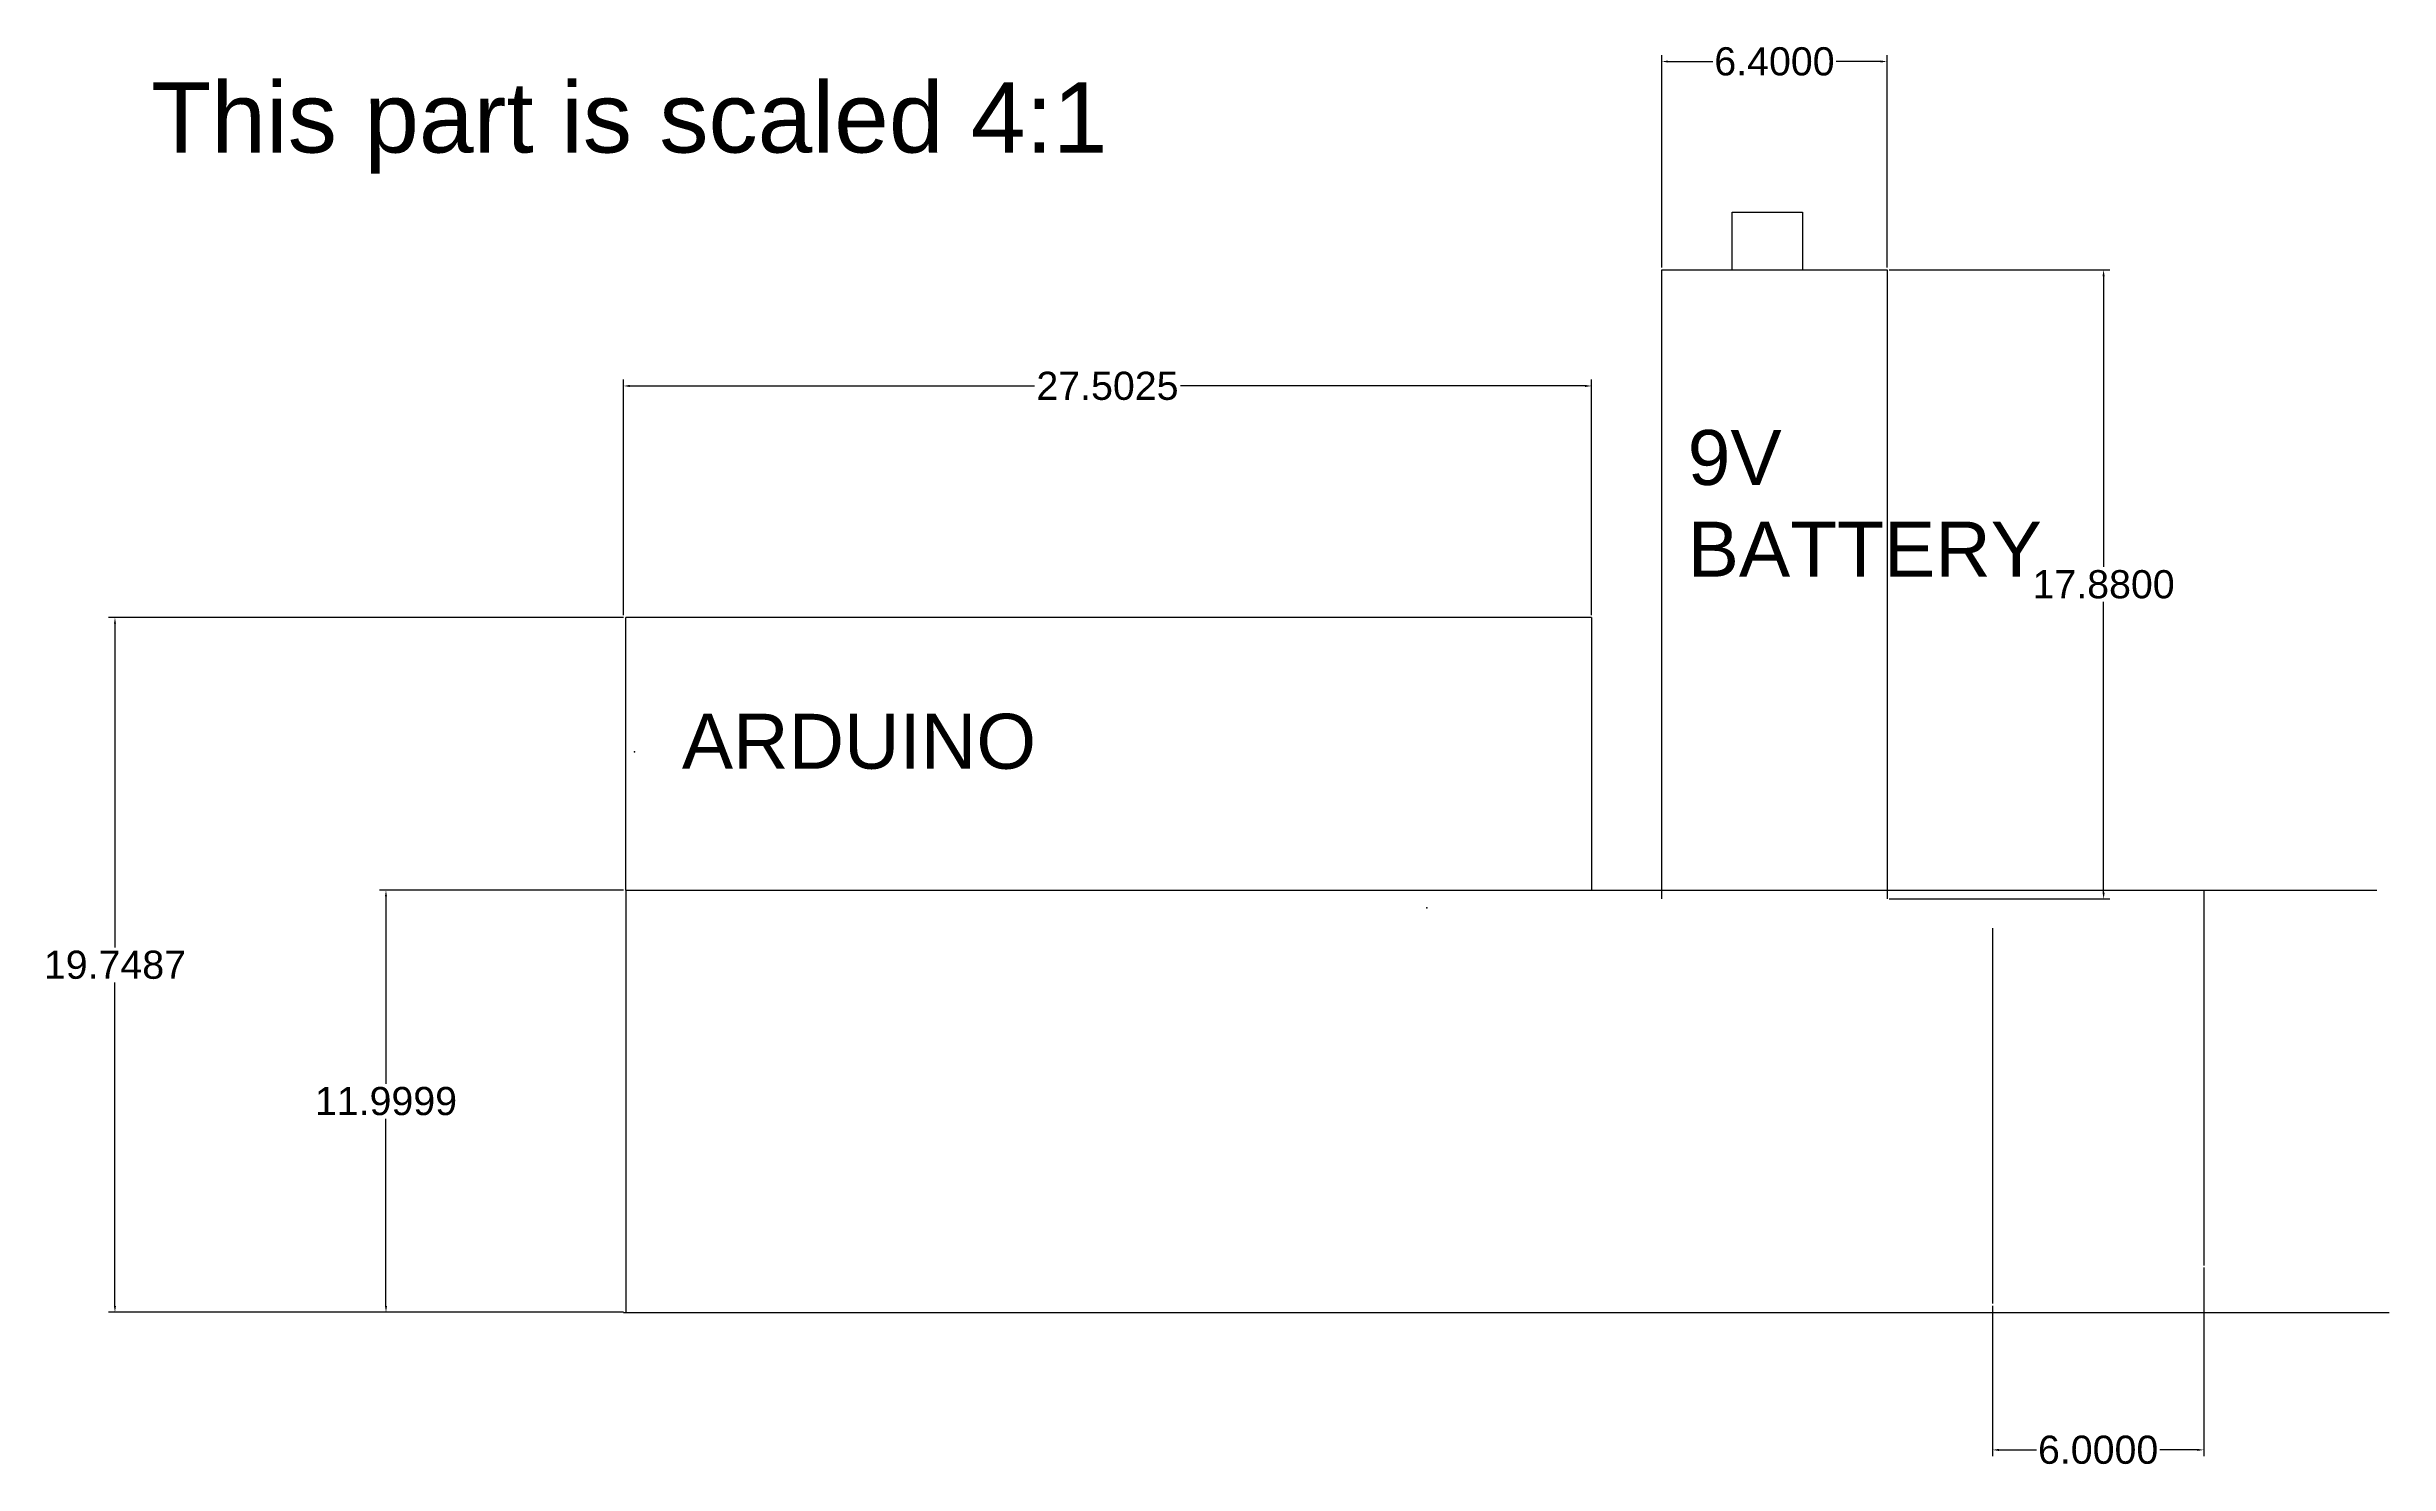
# Model space of a CAD drawing. Header units: centimetres. Extents: x -6 to 154, y -3 to 97.
# Drawn here: x 87.6 to 154.1, y -3 to 37.3 of the extents above; entities that cross this region are included whole.
import ezdxf

# ---------------------------------------------------------------- set-up
doc = ezdxf.new("R2010")
doc.units = ezdxf.units.CM
doc.header["$MEASUREMENT"] = 0
doc.linetypes.add('ACAD_ISO02W100', pattern=[15, 12, -3])
doc.styles.get("Standard").update_dxf_attribs({"font": 'arial.ttf'})
doc.dimstyles.new('Annotative', dxfattribs={"dimscale": 0, "dimtxt": 0.18, "dimasz": 0.18, "dimexe": 0.18, "dimexo": 0.0625, "dimgap": 0.09, "dimtad": 0, "dimtih": 1, "dimtoh": 1, "dimdec": 4, "dimzin": 0, "dimdsep": 46, "dimtxsty": 'Standard', "dimcen": 0.09, "dimadec": 0, "dimazin": 0, "dimtfac": 1, "dimtdec": 4, "dimtofl": 0, "dimtmove": 0, "dimatfit": 3, "dimfxl": 1, "dimtolj": 1, "dimtzin": 0, "dimarcsym": 0})

# ---------------------------------------------------------------- blocks, each defined once
blk = doc.blocks.new('*D36')
at = {"color": 0, "lineweight": -2, "transparency": 16777216}
for p, q in [((148.864, 2.626), (148.864, -2.734)), ((142.864, 1.543), (142.864, -2.734)), ((143.044, -2.554), (144.112, -2.554)), ((148.684, -2.554), (147.615, -2.554))]:
    blk.add_line(p, q, dxfattribs=at)
at = {"color": 0, "transparency": 16777216}
for points in [[(143.044, -2.524), (143.044, -2.584), (142.864, -2.554)], [(148.684, -2.524), (148.684, -2.584), (148.864, -2.554)]]:
    blk.add_solid(points, dxfattribs=at)
at = {"layer": 'Defpoints', "color": 0, "transparency": 16777216}
for p in [(148.864, 2.689), (142.864, 1.606), (148.864, -2.554)]:
    blk.add_point(p, dxfattribs=at)
at = {"color": 0, "transparency": 16777216, "insert": (145.864, -2.554), "char_height": 0.18, "attachment_point": 5}
blk.add_mtext('\\A1;{\\H4.4444x;6.0000}', dxfattribs=at)
blk = doc.blocks.new('*D32')
at = {"color": 0, "lineweight": -2, "transparency": 16777216}
for p, q in [((139.93, 30.984), (146.199, 30.984)), ((146.019, 30.804), (146.019, 22.543)), ((146.019, 13.284), (146.019, 21.546)), ((139.93, 13.104), (146.199, 13.104))]:
    blk.add_line(p, q, dxfattribs=at)
at = {"color": 0, "transparency": 16777216}
for points in [[(145.989, 30.804), (146.049, 30.804), (146.019, 30.984)], [(145.989, 13.284), (146.049, 13.284), (146.019, 13.104)]]:
    blk.add_solid(points, dxfattribs=at)
at = {"layer": 'Defpoints', "color": 0, "transparency": 16777216}
for p in [(139.867, 30.984), (139.867, 13.104), (146.019, 13.104)]:
    blk.add_point(p, dxfattribs=at)
at = {"color": 0, "transparency": 16777216, "insert": (146.019, 22.044), "char_height": 0.18, "attachment_point": 5}
blk.add_mtext('\\A1;{\\H4.4444x;17.8800}', dxfattribs=at)
blk = doc.blocks.new('*D33')
at = {"color": 0, "lineweight": -2, "transparency": 16777216}
for p, q in [((103.965, 21.104), (89.336, 21.104)), ((89.516, 20.924), (89.516, 11.728)), ((89.516, 1.536), (89.516, 10.732)), ((103.965, 1.356), (89.336, 1.356))]:
    blk.add_line(p, q, dxfattribs=at)
at = {"color": 0, "transparency": 16777216}
for points in [[(89.486, 20.924), (89.546, 20.924), (89.516, 21.104)], [(89.486, 1.536), (89.546, 1.536), (89.516, 1.356)]]:
    blk.add_solid(points, dxfattribs=at)
at = {"layer": 'Defpoints', "color": 0, "transparency": 16777216}
for p in [(104.027, 21.104), (89.516, 1.356), (104.027, 1.356)]:
    blk.add_point(p, dxfattribs=at)
at = {"color": 0, "transparency": 16777216, "insert": (89.516, 11.23), "char_height": 0.18, "attachment_point": 5}
blk.add_mtext('\\A1;{\\H4.4444x;19.7487}', dxfattribs=at)
blk = doc.blocks.new('*D34')
at = {"color": 0, "lineweight": -2, "transparency": 16777216}
for p, q in [((103.965, 13.356), (97.037, 13.356)), ((97.217, 13.176), (97.217, 7.854)), ((97.217, 1.536), (97.217, 6.857)), ((103.965, 1.356), (97.037, 1.356))]:
    blk.add_line(p, q, dxfattribs=at)
at = {"color": 0, "transparency": 16777216}
for points in [[(97.187, 13.176), (97.247, 13.176), (97.217, 13.356)], [(97.187, 1.536), (97.247, 1.536), (97.217, 1.356)]]:
    blk.add_solid(points, dxfattribs=at)
at = {"layer": 'Defpoints', "color": 0, "transparency": 16777216}
for p in [(104.027, 13.356), (97.217, 1.356), (104.027, 1.356)]:
    blk.add_point(p, dxfattribs=at)
at = {"color": 0, "transparency": 16777216, "insert": (97.217, 7.356), "char_height": 0.18, "attachment_point": 5}
blk.add_mtext('\\A1;{\\H4.4444x;11.9999}', dxfattribs=at)
blk = doc.blocks.new('*D37')
at = {"color": 0, "linetype": 'ACAD_ISO02W100', "lineweight": -2, "transparency": 16777216}
for p, q in [((103.965, 21.167), (103.965, 27.864)), ((104.145, 27.684), (115.645, 27.684)), ((131.287, 27.684), (119.787, 27.684)), ((131.467, 21.167), (131.467, 27.864))]:
    blk.add_line(p, q, dxfattribs=at)
at = {"color": 0, "linetype": 'ACAD_ISO02W100', "transparency": 16777216}
for points in [[(104.145, 27.714), (104.145, 27.654), (103.965, 27.684)], [(131.287, 27.714), (131.287, 27.654), (131.467, 27.684)]]:
    blk.add_solid(points, dxfattribs=at)
at = {"layer": 'Defpoints', "color": 0, "linetype": 'ACAD_ISO02W100', "transparency": 16777216}
for p in [(103.965, 27.684), (103.965, 21.104), (131.467, 21.104)]:
    blk.add_point(p, dxfattribs=at)
at = {"color": 0, "linetype": 'ACAD_ISO02W100', "transparency": 16777216, "insert": (117.716, 27.684), "char_height": 0.18, "attachment_point": 5}
blk.add_mtext('\\A1;{\\H4.4444x;27.5025}', dxfattribs=at)
blk = doc.blocks.new('*D38')
at = {"color": 0, "linetype": 'ACAD_ISO02W100', "lineweight": -2, "transparency": 16777216}
for p, q in [((133.467, 31.047), (133.467, 37.086)), ((133.647, 36.906), (134.916, 36.906)), ((139.687, 36.906), (138.419, 36.906)), ((139.867, 31.047), (139.867, 37.086))]:
    blk.add_line(p, q, dxfattribs=at)
at = {"color": 0, "linetype": 'ACAD_ISO02W100', "transparency": 16777216}
for points in [[(133.647, 36.936), (133.647, 36.876), (133.467, 36.906)], [(139.687, 36.936), (139.687, 36.876), (139.867, 36.906)]]:
    blk.add_solid(points, dxfattribs=at)
at = {"layer": 'Defpoints', "color": 0, "linetype": 'ACAD_ISO02W100', "transparency": 16777216}
for p in [(139.867, 36.906), (133.467, 30.984), (139.867, 30.984)]:
    blk.add_point(p, dxfattribs=at)
at = {"color": 0, "linetype": 'ACAD_ISO02W100', "transparency": 16777216, "insert": (136.667, 36.906), "char_height": 0.18, "attachment_point": 5}
blk.add_mtext('\\A1;{\\H4.4444x;6.4000}', dxfattribs=at)

msp = doc.modelspace()

# ---------------------------------------------------------------- linework, layer by layer
for p, q in [((135.46718, 30.98434), (135.46718, 32.62434)), ((135.46718, 32.62434), (137.46718, 32.62434)), ((137.46718, 32.62434), (137.46718, 30.98434)), ((133.46718, 13.10434), (133.46718, 30.98434)), ((133.46718, 30.98434), (139.86718, 30.98434)), ((139.86718, 30.98434), (139.86718, 13.10434)), ((131.46718, 21.10434), (104.02718, 21.10434)), ((104.02718, 13.35554), (104.02718, 1.35567)), ((104.02718, 13.35554), (153.7789, 13.35554)), ((148.86352, 13.35554), (148.86352, 2.68887)), ((142.86352, 12.27234), (142.86352, 1.60567)), ((103.96468, 1.35567), (154.13249, 1.35567))]:
    msp.add_line(p, q)
at = {"linetype": 'ACAD_ISO02W100'}
for p, q in [((104.02718, 13.35554), (104.02718, 21.10434)), ((131.46718, 21.10434), (131.46718, 13.35554))]:
    msp.add_line(p, q, dxfattribs=at)
for p in [(104.27718, 17.29002), (104.27718, 17.29002), (126.79234, 12.85434), (126.79234, 12.85434)]:
    msp.add_point(p)

# ---------------------------------------------------------------- texts
at = {"linetype": 'ACAD_ISO02W100', "insert": (90.54587, 36.31817), "char_height": 2, "attachment_point": 1}
msp.add_mtext_dynamic_manual_height_columns('This part is scaled 4:1', width=35.4579383, gutter_width=5.84254, heights=[0], dxfattribs=at)
at = {"attachment_point": 1}
for s, width, gutter_width, insert, char_height in [('9V \\PBATTERY', 5.0050951, 5.84254, (134.20233, 26.4329), 1.5624), ('ARDUINO', 3.2361522, 1, (105.62359, 18.3678), 1.562497)]:
    msp.add_mtext_dynamic_manual_height_columns(s, width=width, gutter_width=gutter_width, heights=[0], dxfattribs=dict(at, insert=insert, char_height=char_height))

# ---------------------------------------------------------------- dimensions: what is measured, and where the dimension line sits
at = {"linetype": 'ACAD_ISO02W100'}
for base, p1, p2, picture, middle in [((139.86718, 36.90551), (133.46718, 30.98434), (139.86718, 30.98434), '*D38', (136.66718, 36.90551)), ((103.96468, 27.68415), (131.46718, 21.10434), (103.96468, 21.10434), '*D37', (117.71593, 27.68415))]:
    dim = msp.add_linear_dim(base=base, p1=p1, p2=p2, text='{\\H4.4444x;<>}', dimstyle='Annotative', dxfattribs=at)
    dim.commit()
    dim.dimension.update_dxf_attribs({"geometry": picture, "text_midpoint": middle})
for base, p1, p2, picture, middle in [((146.01897, 13.10434), (139.86718, 30.98434), (139.86718, 13.10434), '*D32', (146.01897, 22.04434)), ((89.51557, 1.35567), (104.02718, 21.10434), (104.02718, 1.35567), '*D33', (89.51557, 11.23)), ((97.21667, 1.35567), (104.02718, 13.35554), (104.02718, 1.35567), '*D34', (97.21667, 7.3556))]:
    dim = msp.add_linear_dim(base=base, p1=p1, p2=p2, angle=90, text='{\\H4.4444x;<>}', dimstyle='Annotative')
    dim.commit()
    dim.dimension.update_dxf_attribs({"geometry": picture, "text_midpoint": middle})
dim = msp.add_linear_dim(base=(148.86352, -2.55372), p1=(142.86352, 1.60567), p2=(148.86352, 2.68887), text='{\\H4.4444x;<>}', dimstyle='Annotative')
dim.commit()
dim.dimension.update_dxf_attribs({"geometry": '*D36', "text_midpoint": (145.86352, -2.55372)})

doc.saveas('drawing.dxf')
